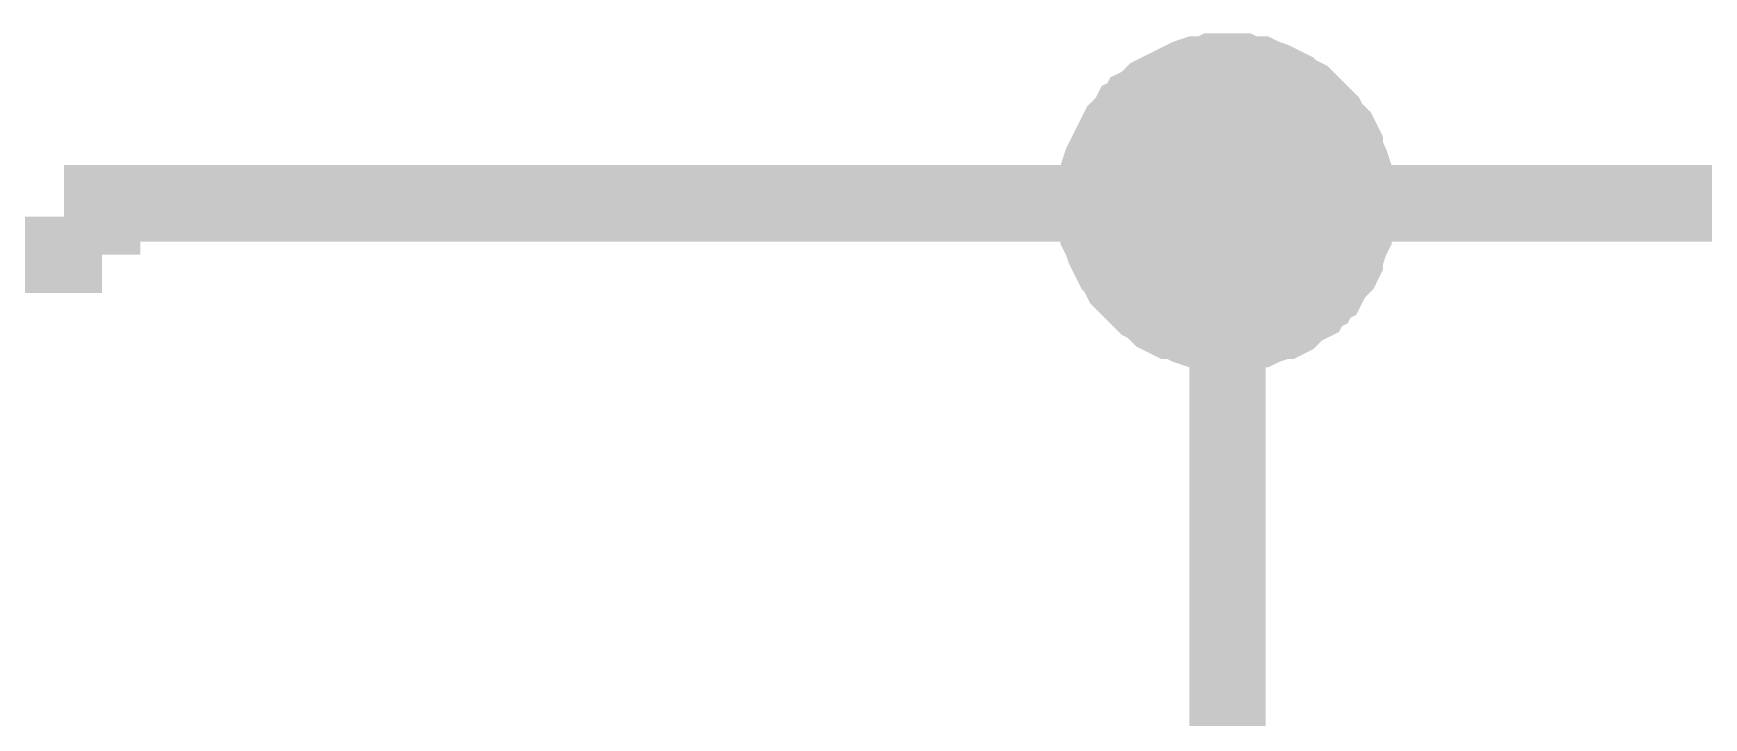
# Model space of a CAD drawing. Header units: millimetres. Extents: x 0 to 394, y 0 to 282.
# Drawn here: x 200.05 to 206.6, y 148.34 to 151.03 of the extents above; entities that cross this region are included whole.
import ezdxf

# ---------------------------------------------------------------- set-up
doc = ezdxf.new("R2010")
doc.units = ezdxf.units.MM
doc.layers.add('Sheet', color=255, linetype='Continuous')

msp = doc.modelspace()

# ---------------------------------------------------------------- linework, layer by layer
at = {"layer": 'Sheet'}
for points, const_width in [([(204.2173, 150.359), (204.2173, 150.3815), (204.2173, 150.4152), (204.2285, 150.4376), (204.2285, 150.4601), (204.2285, 150.4826), (204.2397, 150.5162), (204.251, 150.5387), (204.2622, 150.5612), (204.2734, 150.5836), (204.2847, 150.6061), (204.2959, 150.6286), (204.3071, 150.651), (204.3184, 150.6622), (204.3408, 150.6847), (204.352, 150.7072), (204.3745, 150.7184), (204.3857, 150.7409), (204.4082, 150.7521), (204.4307, 150.7746), (204.4419, 150.7858), (204.4643, 150.797), (204.4868, 150.8083), (204.5093, 150.8195), (204.5317, 150.8307), (204.5542, 150.8419), (204.5767, 150.8532), (204.6103, 150.8644), (204.6328, 150.8644), (204.6553, 150.8644), (204.6777, 150.8756), (204.7114, 150.8756), (204.7339, 150.8756)], 0.2997), ([(204.2173, 150.359), (204.2173, 150.3815), (204.2173, 150.4152), (204.2285, 150.4376), (204.2285, 150.4601), (204.2285, 150.4826), (204.2397, 150.5162), (204.251, 150.5387), (204.2622, 150.5612), (204.2734, 150.5836), (204.2847, 150.6061), (204.2959, 150.6286), (204.3071, 150.651), (204.3184, 150.6622), (204.3408, 150.6847), (204.352, 150.7072), (204.3745, 150.7184), (204.3857, 150.7409), (204.4082, 150.7521), (204.4307, 150.7746), (204.4419, 150.7858), (204.4643, 150.797), (204.4868, 150.8083), (204.5093, 150.8195), (204.5317, 150.8307), (204.5542, 150.8419), (204.5767, 150.8532), (204.6103, 150.8644), (204.6328, 150.8644), (204.6553, 150.8644), (204.6777, 150.8756), (204.7114, 150.8756), (204.7339, 150.8756)], 0.2997), ([(204.2173, 150.359), (204.2173, 150.3815), (204.2173, 150.4152), (204.2285, 150.4376), (204.2285, 150.4601), (204.2285, 150.4826), (204.2397, 150.5162), (204.251, 150.5387), (204.2622, 150.5612), (204.2734, 150.5836), (204.2847, 150.6061), (204.2959, 150.6286), (204.3071, 150.651), (204.3184, 150.6622), (204.3408, 150.6847), (204.352, 150.7072), (204.3745, 150.7184), (204.3857, 150.7409), (204.4082, 150.7521), (204.4307, 150.7746), (204.4419, 150.7858), (204.4643, 150.797), (204.4868, 150.8083), (204.5093, 150.8195), (204.5317, 150.8307), (204.5542, 150.8419), (204.5767, 150.8532), (204.6103, 150.8644), (204.6328, 150.8644), (204.6553, 150.8644), (204.6777, 150.8756), (204.7114, 150.8756), (204.7339, 150.8756)], 0.2997), ([(204.2173, 150.359), (204.2173, 150.3815), (204.2173, 150.4152), (204.2285, 150.4376), (204.2285, 150.4601), (204.2285, 150.4826), (204.2397, 150.5162), (204.251, 150.5387), (204.2622, 150.5612), (204.2734, 150.5836), (204.2847, 150.6061), (204.2959, 150.6286), (204.3071, 150.651), (204.3184, 150.6622), (204.3408, 150.6847), (204.352, 150.7072), (204.3745, 150.7184), (204.3857, 150.7409), (204.4082, 150.7521), (204.4307, 150.7746), (204.4419, 150.7858), (204.4643, 150.797), (204.4868, 150.8083), (204.5093, 150.8195), (204.5317, 150.8307), (204.5542, 150.8419), (204.5767, 150.8532), (204.6103, 150.8644), (204.6328, 150.8644), (204.6553, 150.8644), (204.6777, 150.8756), (204.7114, 150.8756), (204.7339, 150.8756)], 0.2997), ([(204.7339, 150.8756), (204.7339, 150.8756)], 0.2997), ([(204.7339, 150.8756), (204.7563, 150.8756), (204.79, 150.8756), (204.8125, 150.8644), (204.835, 150.8644), (204.8574, 150.8644), (204.8799, 150.8532), (204.9136, 150.8419), (204.936, 150.8307), (204.9585, 150.8195), (204.981, 150.8083), (204.9922, 150.797), (205.0146, 150.7858), (205.0371, 150.7746), (205.0596, 150.7521), (205.0708, 150.7409), (205.0933, 150.7184), (205.1045, 150.7072), (205.127, 150.6847), (205.1382, 150.6622), (205.1494, 150.651), (205.1719, 150.6286), (205.1831, 150.6061), (205.1943, 150.5836), (205.1943, 150.5612), (205.2056, 150.5387), (205.2168, 150.5162), (205.228, 150.4826), (205.228, 150.4601), (205.228, 150.4376), (205.2393, 150.4152), (205.2393, 150.3815), (205.2393, 150.359)], 0.2997), ([(204.7339, 150.8756), (204.7339, 150.8756)], 0.2997), ([(204.7339, 150.8756), (204.7563, 150.8756), (204.79, 150.8756), (204.8125, 150.8644), (204.835, 150.8644), (204.8574, 150.8644), (204.8799, 150.8532), (204.9136, 150.8419), (204.936, 150.8307), (204.9585, 150.8195), (204.981, 150.8083), (204.9922, 150.797), (205.0146, 150.7858), (205.0371, 150.7746), (205.0596, 150.7521), (205.0708, 150.7409), (205.0933, 150.7184), (205.1045, 150.7072), (205.127, 150.6847), (205.1382, 150.6622), (205.1494, 150.651), (205.1719, 150.6286), (205.1831, 150.6061), (205.1943, 150.5836), (205.1943, 150.5612), (205.2056, 150.5387), (205.2168, 150.5162), (205.228, 150.4826), (205.228, 150.4601), (205.228, 150.4376), (205.2393, 150.4152), (205.2393, 150.3815), (205.2393, 150.359)], 0.2997), ([(204.7339, 150.8756), (204.7339, 150.8756)], 0.2997), ([(204.7339, 150.8756), (204.7563, 150.8756), (204.79, 150.8756), (204.8125, 150.8644), (204.835, 150.8644), (204.8574, 150.8644), (204.8799, 150.8532), (204.9136, 150.8419), (204.936, 150.8307), (204.9585, 150.8195), (204.981, 150.8083), (204.9922, 150.797), (205.0146, 150.7858), (205.0371, 150.7746), (205.0596, 150.7521), (205.0708, 150.7409), (205.0933, 150.7184), (205.1045, 150.7072), (205.127, 150.6847), (205.1382, 150.6622), (205.1494, 150.651), (205.1719, 150.6286), (205.1831, 150.6061), (205.1943, 150.5836), (205.1943, 150.5612), (205.2056, 150.5387), (205.2168, 150.5162), (205.228, 150.4826), (205.228, 150.4601), (205.228, 150.4376), (205.2393, 150.4152), (205.2393, 150.3815), (205.2393, 150.359)], 0.2997), ([(204.7339, 150.8756), (204.7339, 150.8756)], 0.2997), ([(204.7339, 150.8756), (204.7563, 150.8756), (204.79, 150.8756), (204.8125, 150.8644), (204.835, 150.8644), (204.8574, 150.8644), (204.8799, 150.8532), (204.9136, 150.8419), (204.936, 150.8307), (204.9585, 150.8195), (204.981, 150.8083), (204.9922, 150.797), (205.0146, 150.7858), (205.0371, 150.7746), (205.0596, 150.7521), (205.0708, 150.7409), (205.0933, 150.7184), (205.1045, 150.7072), (205.127, 150.6847), (205.1382, 150.6622), (205.1494, 150.651), (205.1719, 150.6286), (205.1831, 150.6061), (205.1943, 150.5836), (205.1943, 150.5612), (205.2056, 150.5387), (205.2168, 150.5162), (205.228, 150.4826), (205.228, 150.4601), (205.228, 150.4376), (205.2393, 150.4152), (205.2393, 150.3815), (205.2393, 150.359)], 0.2997), ([(204.2173, 150.359), (204.2173, 150.3815), (204.2173, 150.4152), (204.2285, 150.4376), (204.2285, 150.4601), (204.2285, 150.4826), (204.2397, 150.5162), (204.251, 150.5387), (204.2622, 150.5612), (204.2734, 150.5836), (204.2847, 150.6061), (204.2959, 150.6286), (204.3071, 150.651), (204.3184, 150.6622), (204.3408, 150.6847), (204.352, 150.7072), (204.3745, 150.7184), (204.3857, 150.7409), (204.4082, 150.7521), (204.4307, 150.7746), (204.4419, 150.7858), (204.4643, 150.797), (204.4868, 150.8083), (204.5093, 150.8195), (204.5317, 150.8307), (204.5542, 150.8419), (204.5767, 150.8532), (204.6103, 150.8644), (204.6328, 150.8644), (204.6553, 150.8644), (204.6777, 150.8756), (204.7114, 150.8756), (204.7339, 150.8756)], 0.0991), ([(204.2173, 150.359), (204.2173, 150.3815), (204.2173, 150.4152), (204.2285, 150.4376), (204.2285, 150.4601), (204.2285, 150.4826), (204.2397, 150.5162), (204.251, 150.5387), (204.2622, 150.5612), (204.2734, 150.5836), (204.2847, 150.6061), (204.2959, 150.6286), (204.3071, 150.651), (204.3184, 150.6622), (204.3408, 150.6847), (204.352, 150.7072), (204.3745, 150.7184), (204.3857, 150.7409), (204.4082, 150.7521), (204.4307, 150.7746), (204.4419, 150.7858), (204.4643, 150.797), (204.4868, 150.8083), (204.5093, 150.8195), (204.5317, 150.8307), (204.5542, 150.8419), (204.5767, 150.8532), (204.6103, 150.8644), (204.6328, 150.8644), (204.6553, 150.8644), (204.6777, 150.8756), (204.7114, 150.8756), (204.7339, 150.8756)], 0.0991), ([(204.2173, 150.359), (204.2173, 150.3815), (204.2173, 150.4152), (204.2285, 150.4376), (204.2285, 150.4601), (204.2285, 150.4826), (204.2397, 150.5162), (204.251, 150.5387), (204.2622, 150.5612), (204.2734, 150.5836), (204.2847, 150.6061), (204.2959, 150.6286), (204.3071, 150.651), (204.3184, 150.6622), (204.3408, 150.6847), (204.352, 150.7072), (204.3745, 150.7184), (204.3857, 150.7409), (204.4082, 150.7521), (204.4307, 150.7746), (204.4419, 150.7858), (204.4643, 150.797), (204.4868, 150.8083), (204.5093, 150.8195), (204.5317, 150.8307), (204.5542, 150.8419), (204.5767, 150.8532), (204.6103, 150.8644), (204.6328, 150.8644), (204.6553, 150.8644), (204.6777, 150.8756), (204.7114, 150.8756), (204.7339, 150.8756)], 0.0991), ([(204.2173, 150.359), (204.2173, 150.3815), (204.2173, 150.4152), (204.2285, 150.4376), (204.2285, 150.4601), (204.2285, 150.4826), (204.2397, 150.5162), (204.251, 150.5387), (204.2622, 150.5612), (204.2734, 150.5836), (204.2847, 150.6061), (204.2959, 150.6286), (204.3071, 150.651), (204.3184, 150.6622), (204.3408, 150.6847), (204.352, 150.7072), (204.3745, 150.7184), (204.3857, 150.7409), (204.4082, 150.7521), (204.4307, 150.7746), (204.4419, 150.7858), (204.4643, 150.797), (204.4868, 150.8083), (204.5093, 150.8195), (204.5317, 150.8307), (204.5542, 150.8419), (204.5767, 150.8532), (204.6103, 150.8644), (204.6328, 150.8644), (204.6553, 150.8644), (204.6777, 150.8756), (204.7114, 150.8756), (204.7339, 150.8756)], 0.0991), ([(204.7339, 150.8756), (204.7339, 150.8756)], 0.0991), ([(204.7339, 150.8756), (204.7563, 150.8756), (204.79, 150.8756), (204.8125, 150.8644), (204.835, 150.8644), (204.8574, 150.8644), (204.8799, 150.8532), (204.9136, 150.8419), (204.936, 150.8307), (204.9585, 150.8195), (204.981, 150.8083), (204.9922, 150.797), (205.0146, 150.7858), (205.0371, 150.7746), (205.0596, 150.7521), (205.0708, 150.7409), (205.0933, 150.7184), (205.1045, 150.7072), (205.127, 150.6847), (205.1382, 150.6622), (205.1494, 150.651), (205.1719, 150.6286), (205.1831, 150.6061), (205.1943, 150.5836), (205.1943, 150.5612), (205.2056, 150.5387), (205.2168, 150.5162), (205.228, 150.4826), (205.228, 150.4601), (205.228, 150.4376), (205.2393, 150.4152), (205.2393, 150.3815), (205.2393, 150.359)], 0.0991), ([(204.7339, 150.8756), (204.7339, 150.8756)], 0.0991), ([(204.7339, 150.8756), (204.7563, 150.8756), (204.79, 150.8756), (204.8125, 150.8644), (204.835, 150.8644), (204.8574, 150.8644), (204.8799, 150.8532), (204.9136, 150.8419), (204.936, 150.8307), (204.9585, 150.8195), (204.981, 150.8083), (204.9922, 150.797), (205.0146, 150.7858), (205.0371, 150.7746), (205.0596, 150.7521), (205.0708, 150.7409), (205.0933, 150.7184), (205.1045, 150.7072), (205.127, 150.6847), (205.1382, 150.6622), (205.1494, 150.651), (205.1719, 150.6286), (205.1831, 150.6061), (205.1943, 150.5836), (205.1943, 150.5612), (205.2056, 150.5387), (205.2168, 150.5162), (205.228, 150.4826), (205.228, 150.4601), (205.228, 150.4376), (205.2393, 150.4152), (205.2393, 150.3815), (205.2393, 150.359)], 0.0991), ([(204.7339, 150.8756), (204.7339, 150.8756)], 0.0991), ([(204.7339, 150.8756), (204.7563, 150.8756), (204.79, 150.8756), (204.8125, 150.8644), (204.835, 150.8644), (204.8574, 150.8644), (204.8799, 150.8532), (204.9136, 150.8419), (204.936, 150.8307), (204.9585, 150.8195), (204.981, 150.8083), (204.9922, 150.797), (205.0146, 150.7858), (205.0371, 150.7746), (205.0596, 150.7521), (205.0708, 150.7409), (205.0933, 150.7184), (205.1045, 150.7072), (205.127, 150.6847), (205.1382, 150.6622), (205.1494, 150.651), (205.1719, 150.6286), (205.1831, 150.6061), (205.1943, 150.5836), (205.1943, 150.5612), (205.2056, 150.5387), (205.2168, 150.5162), (205.228, 150.4826), (205.228, 150.4601), (205.228, 150.4376), (205.2393, 150.4152), (205.2393, 150.3815), (205.2393, 150.359)], 0.0991), ([(204.7339, 150.8756), (204.7339, 150.8756)], 0.0991), ([(204.7339, 150.8756), (204.7563, 150.8756), (204.79, 150.8756), (204.8125, 150.8644), (204.835, 150.8644), (204.8574, 150.8644), (204.8799, 150.8532), (204.9136, 150.8419), (204.936, 150.8307), (204.9585, 150.8195), (204.981, 150.8083), (204.9922, 150.797), (205.0146, 150.7858), (205.0371, 150.7746), (205.0596, 150.7521), (205.0708, 150.7409), (205.0933, 150.7184), (205.1045, 150.7072), (205.127, 150.6847), (205.1382, 150.6622), (205.1494, 150.651), (205.1719, 150.6286), (205.1831, 150.6061), (205.1943, 150.5836), (205.1943, 150.5612), (205.2056, 150.5387), (205.2168, 150.5162), (205.228, 150.4826), (205.228, 150.4601), (205.228, 150.4376), (205.2393, 150.4152), (205.2393, 150.3815), (205.2393, 150.359)], 0.0991), ([(200.3203, 147.6187), (204.7339, 147.6187), (204.7339, 150.359)], 0.2997), ([(209.3047, 150.359), (204.7339, 150.359), (200.3203, 150.359), (200.3203, 150.1569)], 0.2997), ([(204.7339, 149.8536), (204.7114, 149.8536), (204.6777, 149.8536), (204.6553, 149.8649), (204.6328, 149.8649), (204.6103, 149.8649), (204.5767, 149.8761), (204.5542, 149.8873), (204.5317, 149.8985), (204.5093, 149.8985), (204.4868, 149.9098), (204.4643, 149.921), (204.4419, 149.9435), (204.4307, 149.9547), (204.4082, 149.9659), (204.3857, 149.9884), (204.3745, 149.9996), (204.352, 150.0221), (204.3408, 150.0333), (204.3184, 150.0558), (204.3071, 150.0782), (204.2959, 150.1007), (204.2847, 150.1119), (204.2734, 150.1344), (204.2622, 150.1569), (204.251, 150.1793), (204.2397, 150.213), (204.2285, 150.2355), (204.2285, 150.2579), (204.2285, 150.2804), (204.2173, 150.3029), (204.2173, 150.3366), (204.2173, 150.359)], 0.2997), ([(204.2173, 150.359), (204.2173, 150.359)], 0.2997), ([(204.7339, 149.8536), (204.7114, 149.8536), (204.6777, 149.8536), (204.6553, 149.8649), (204.6328, 149.8649), (204.6103, 149.8649), (204.5767, 149.8761), (204.5542, 149.8873), (204.5317, 149.8985), (204.5093, 149.8985), (204.4868, 149.9098), (204.4643, 149.921), (204.4419, 149.9435), (204.4307, 149.9547), (204.4082, 149.9659), (204.3857, 149.9884), (204.3745, 149.9996), (204.352, 150.0221), (204.3408, 150.0333), (204.3184, 150.0558), (204.3071, 150.0782), (204.2959, 150.1007), (204.2847, 150.1119), (204.2734, 150.1344), (204.2622, 150.1569), (204.251, 150.1793), (204.2397, 150.213), (204.2285, 150.2355), (204.2285, 150.2579), (204.2285, 150.2804), (204.2173, 150.3029), (204.2173, 150.3366), (204.2173, 150.359)], 0.2997), ([(204.2173, 150.359), (204.2173, 150.359)], 0.2997), ([(204.7339, 149.8536), (204.7114, 149.8536), (204.6777, 149.8536), (204.6553, 149.8649), (204.6328, 149.8649), (204.6103, 149.8649), (204.5767, 149.8761), (204.5542, 149.8873), (204.5317, 149.8985), (204.5093, 149.8985), (204.4868, 149.9098), (204.4643, 149.921), (204.4419, 149.9435), (204.4307, 149.9547), (204.4082, 149.9659), (204.3857, 149.9884), (204.3745, 149.9996), (204.352, 150.0221), (204.3408, 150.0333), (204.3184, 150.0558), (204.3071, 150.0782), (204.2959, 150.1007), (204.2847, 150.1119), (204.2734, 150.1344), (204.2622, 150.1569), (204.251, 150.1793), (204.2397, 150.213), (204.2285, 150.2355), (204.2285, 150.2579), (204.2285, 150.2804), (204.2173, 150.3029), (204.2173, 150.3366), (204.2173, 150.359)], 0.2997), ([(204.2173, 150.359), (204.2173, 150.359)], 0.2997), ([(204.7339, 149.8536), (204.7114, 149.8536), (204.6777, 149.8536), (204.6553, 149.8649), (204.6328, 149.8649), (204.6103, 149.8649), (204.5767, 149.8761), (204.5542, 149.8873), (204.5317, 149.8985), (204.5093, 149.8985), (204.4868, 149.9098), (204.4643, 149.921), (204.4419, 149.9435), (204.4307, 149.9547), (204.4082, 149.9659), (204.3857, 149.9884), (204.3745, 149.9996), (204.352, 150.0221), (204.3408, 150.0333), (204.3184, 150.0558), (204.3071, 150.0782), (204.2959, 150.1007), (204.2847, 150.1119), (204.2734, 150.1344), (204.2622, 150.1569), (204.251, 150.1793), (204.2397, 150.213), (204.2285, 150.2355), (204.2285, 150.2579), (204.2285, 150.2804), (204.2173, 150.3029), (204.2173, 150.3366), (204.2173, 150.359)], 0.2997), ([(204.2173, 150.359), (204.2173, 150.359)], 0.2997), ([(205.2393, 150.359), (205.2393, 150.3366), (205.2393, 150.3029), (205.228, 150.2804), (205.228, 150.2579), (205.228, 150.2355), (205.2168, 150.213), (205.2056, 150.1793), (205.1943, 150.1569), (205.1943, 150.1344), (205.1831, 150.1119), (205.1719, 150.1007), (205.1494, 150.0782), (205.1382, 150.0558), (205.127, 150.0333), (205.1045, 150.0221), (205.0933, 149.9996), (205.0708, 149.9884), (205.0596, 149.9659), (205.0371, 149.9547), (205.0146, 149.9435), (204.9922, 149.921), (204.981, 149.9098), (204.9585, 149.8985), (204.936, 149.8985), (204.9136, 149.8873), (204.8799, 149.8761), (204.8574, 149.8649), (204.835, 149.8649), (204.8125, 149.8649), (204.79, 149.8536), (204.7563, 149.8536), (204.7339, 149.8536)], 0.2997), ([(205.2393, 150.359), (205.2393, 150.3366), (205.2393, 150.3029), (205.228, 150.2804), (205.228, 150.2579), (205.228, 150.2355), (205.2168, 150.213), (205.2056, 150.1793), (205.1943, 150.1569), (205.1943, 150.1344), (205.1831, 150.1119), (205.1719, 150.1007), (205.1494, 150.0782), (205.1382, 150.0558), (205.127, 150.0333), (205.1045, 150.0221), (205.0933, 149.9996), (205.0708, 149.9884), (205.0596, 149.9659), (205.0371, 149.9547), (205.0146, 149.9435), (204.9922, 149.921), (204.981, 149.9098), (204.9585, 149.8985), (204.936, 149.8985), (204.9136, 149.8873), (204.8799, 149.8761), (204.8574, 149.8649), (204.835, 149.8649), (204.8125, 149.8649), (204.79, 149.8536), (204.7563, 149.8536), (204.7339, 149.8536)], 0.2997), ([(205.2393, 150.359), (205.2393, 150.3366), (205.2393, 150.3029), (205.228, 150.2804), (205.228, 150.2579), (205.228, 150.2355), (205.2168, 150.213), (205.2056, 150.1793), (205.1943, 150.1569), (205.1943, 150.1344), (205.1831, 150.1119), (205.1719, 150.1007), (205.1494, 150.0782), (205.1382, 150.0558), (205.127, 150.0333), (205.1045, 150.0221), (205.0933, 149.9996), (205.0708, 149.9884), (205.0596, 149.9659), (205.0371, 149.9547), (205.0146, 149.9435), (204.9922, 149.921), (204.981, 149.9098), (204.9585, 149.8985), (204.936, 149.8985), (204.9136, 149.8873), (204.8799, 149.8761), (204.8574, 149.8649), (204.835, 149.8649), (204.8125, 149.8649), (204.79, 149.8536), (204.7563, 149.8536), (204.7339, 149.8536)], 0.2997), ([(205.2393, 150.359), (205.2393, 150.3366), (205.2393, 150.3029), (205.228, 150.2804), (205.228, 150.2579), (205.228, 150.2355), (205.2168, 150.213), (205.2056, 150.1793), (205.1943, 150.1569), (205.1943, 150.1344), (205.1831, 150.1119), (205.1719, 150.1007), (205.1494, 150.0782), (205.1382, 150.0558), (205.127, 150.0333), (205.1045, 150.0221), (205.0933, 149.9996), (205.0708, 149.9884), (205.0596, 149.9659), (205.0371, 149.9547), (205.0146, 149.9435), (204.9922, 149.921), (204.981, 149.9098), (204.9585, 149.8985), (204.936, 149.8985), (204.9136, 149.8873), (204.8799, 149.8761), (204.8574, 149.8649), (204.835, 149.8649), (204.8125, 149.8649), (204.79, 149.8536), (204.7563, 149.8536), (204.7339, 149.8536)], 0.2997), ([(205.2393, 150.359), (205.2393, 150.359), (205.2393, 150.359), (205.2393, 150.359), (205.2393, 150.359), (205.2393, 150.359), (205.2393, 150.359), (205.2393, 150.359), (205.2393, 150.359), (205.2393, 150.359), (205.2393, 150.359), (205.2393, 150.359), (205.2393, 150.359), (205.2393, 150.359), (205.2393, 150.359), (205.2393, 150.359), (205.2393, 150.359), (205.2393, 150.359), (205.2393, 150.359), (205.2393, 150.359), (205.2393, 150.359), (205.2393, 150.359), (205.2393, 150.359), (205.2393, 150.359), (205.2393, 150.359), (205.2393, 150.359), (205.2393, 150.359), (205.2393, 150.359), (205.2393, 150.359), (205.2393, 150.359), (205.2393, 150.359), (205.2393, 150.359), (205.2393, 150.359)], 0.2997), ([(205.2393, 150.359), (205.2393, 150.359)], 0.2997), ([(205.2393, 150.359), (205.2393, 150.359), (205.2393, 150.359), (205.2393, 150.359), (205.2393, 150.359), (205.2393, 150.359), (205.2393, 150.359), (205.2393, 150.359), (205.2393, 150.359), (205.2393, 150.359), (205.2393, 150.359), (205.2393, 150.359), (205.2393, 150.359), (205.2393, 150.359), (205.2393, 150.359), (205.2393, 150.359), (205.2393, 150.359), (205.2393, 150.359), (205.2393, 150.359), (205.2393, 150.359), (205.2393, 150.359), (205.2393, 150.359), (205.2393, 150.359), (205.2393, 150.359), (205.2393, 150.359), (205.2393, 150.359), (205.2393, 150.359), (205.2393, 150.359), (205.2393, 150.359), (205.2393, 150.359), (205.2393, 150.359), (205.2393, 150.359), (205.2393, 150.359)], 0.2997), ([(205.2393, 150.359), (205.2393, 150.359)], 0.2997), ([(205.2393, 150.359), (205.2393, 150.359), (205.2393, 150.359), (205.2393, 150.359), (205.2393, 150.359), (205.2393, 150.359), (205.2393, 150.359), (205.2393, 150.359), (205.2393, 150.359), (205.2393, 150.359), (205.2393, 150.359), (205.2393, 150.359), (205.2393, 150.359), (205.2393, 150.359), (205.2393, 150.359), (205.2393, 150.359), (205.2393, 150.359), (205.2393, 150.359), (205.2393, 150.359), (205.2393, 150.359), (205.2393, 150.359), (205.2393, 150.359), (205.2393, 150.359), (205.2393, 150.359), (205.2393, 150.359), (205.2393, 150.359), (205.2393, 150.359), (205.2393, 150.359), (205.2393, 150.359), (205.2393, 150.359), (205.2393, 150.359), (205.2393, 150.359), (205.2393, 150.359)], 0.2997), ([(205.2393, 150.359), (205.2393, 150.359)], 0.2997), ([(205.2393, 150.359), (205.2393, 150.359), (205.2393, 150.359), (205.2393, 150.359), (205.2393, 150.359), (205.2393, 150.359), (205.2393, 150.359), (205.2393, 150.359), (205.2393, 150.359), (205.2393, 150.359), (205.2393, 150.359), (205.2393, 150.359), (205.2393, 150.359), (205.2393, 150.359), (205.2393, 150.359), (205.2393, 150.359), (205.2393, 150.359), (205.2393, 150.359), (205.2393, 150.359), (205.2393, 150.359), (205.2393, 150.359), (205.2393, 150.359), (205.2393, 150.359), (205.2393, 150.359), (205.2393, 150.359), (205.2393, 150.359), (205.2393, 150.359), (205.2393, 150.359), (205.2393, 150.359), (205.2393, 150.359), (205.2393, 150.359), (205.2393, 150.359), (205.2393, 150.359)], 0.2997), ([(205.2393, 150.359), (205.2393, 150.359)], 0.2997), ([(204.7339, 149.8536), (204.7114, 149.8536), (204.6777, 149.8536), (204.6553, 149.8649), (204.6328, 149.8649), (204.6103, 149.8649), (204.5767, 149.8761), (204.5542, 149.8873), (204.5317, 149.8985), (204.5093, 149.8985), (204.4868, 149.9098), (204.4643, 149.921), (204.4419, 149.9435), (204.4307, 149.9547), (204.4082, 149.9659), (204.3857, 149.9884), (204.3745, 149.9996), (204.352, 150.0221), (204.3408, 150.0333), (204.3184, 150.0558), (204.3071, 150.0782), (204.2959, 150.1007), (204.2847, 150.1119), (204.2734, 150.1344), (204.2622, 150.1569), (204.251, 150.1793), (204.2397, 150.213), (204.2285, 150.2355), (204.2285, 150.2579), (204.2285, 150.2804), (204.2173, 150.3029), (204.2173, 150.3366), (204.2173, 150.359)], 0.0991), ([(204.2173, 150.359), (204.2173, 150.359)], 0.0991), ([(204.7339, 149.8536), (204.7114, 149.8536), (204.6777, 149.8536), (204.6553, 149.8649), (204.6328, 149.8649), (204.6103, 149.8649), (204.5767, 149.8761), (204.5542, 149.8873), (204.5317, 149.8985), (204.5093, 149.8985), (204.4868, 149.9098), (204.4643, 149.921), (204.4419, 149.9435), (204.4307, 149.9547), (204.4082, 149.9659), (204.3857, 149.9884), (204.3745, 149.9996), (204.352, 150.0221), (204.3408, 150.0333), (204.3184, 150.0558), (204.3071, 150.0782), (204.2959, 150.1007), (204.2847, 150.1119), (204.2734, 150.1344), (204.2622, 150.1569), (204.251, 150.1793), (204.2397, 150.213), (204.2285, 150.2355), (204.2285, 150.2579), (204.2285, 150.2804), (204.2173, 150.3029), (204.2173, 150.3366), (204.2173, 150.359)], 0.0991), ([(204.2173, 150.359), (204.2173, 150.359)], 0.0991), ([(204.7339, 149.8536), (204.7114, 149.8536), (204.6777, 149.8536), (204.6553, 149.8649), (204.6328, 149.8649), (204.6103, 149.8649), (204.5767, 149.8761), (204.5542, 149.8873), (204.5317, 149.8985), (204.5093, 149.8985), (204.4868, 149.9098), (204.4643, 149.921), (204.4419, 149.9435), (204.4307, 149.9547), (204.4082, 149.9659), (204.3857, 149.9884), (204.3745, 149.9996), (204.352, 150.0221), (204.3408, 150.0333), (204.3184, 150.0558), (204.3071, 150.0782), (204.2959, 150.1007), (204.2847, 150.1119), (204.2734, 150.1344), (204.2622, 150.1569), (204.251, 150.1793), (204.2397, 150.213), (204.2285, 150.2355), (204.2285, 150.2579), (204.2285, 150.2804), (204.2173, 150.3029), (204.2173, 150.3366), (204.2173, 150.359)], 0.0991), ([(204.2173, 150.359), (204.2173, 150.359)], 0.0991), ([(204.7339, 149.8536), (204.7114, 149.8536), (204.6777, 149.8536), (204.6553, 149.8649), (204.6328, 149.8649), (204.6103, 149.8649), (204.5767, 149.8761), (204.5542, 149.8873), (204.5317, 149.8985), (204.5093, 149.8985), (204.4868, 149.9098), (204.4643, 149.921), (204.4419, 149.9435), (204.4307, 149.9547), (204.4082, 149.9659), (204.3857, 149.9884), (204.3745, 149.9996), (204.352, 150.0221), (204.3408, 150.0333), (204.3184, 150.0558), (204.3071, 150.0782), (204.2959, 150.1007), (204.2847, 150.1119), (204.2734, 150.1344), (204.2622, 150.1569), (204.251, 150.1793), (204.2397, 150.213), (204.2285, 150.2355), (204.2285, 150.2579), (204.2285, 150.2804), (204.2173, 150.3029), (204.2173, 150.3366), (204.2173, 150.359)], 0.0991), ([(204.2173, 150.359), (204.2173, 150.359)], 0.0991), ([(205.2393, 150.359), (205.2393, 150.3366), (205.2393, 150.3029), (205.228, 150.2804), (205.228, 150.2579), (205.228, 150.2355), (205.2168, 150.213), (205.2056, 150.1793), (205.1943, 150.1569), (205.1943, 150.1344), (205.1831, 150.1119), (205.1719, 150.1007), (205.1494, 150.0782), (205.1382, 150.0558), (205.127, 150.0333), (205.1045, 150.0221), (205.0933, 149.9996), (205.0708, 149.9884), (205.0596, 149.9659), (205.0371, 149.9547), (205.0146, 149.9435), (204.9922, 149.921), (204.981, 149.9098), (204.9585, 149.8985), (204.936, 149.8985), (204.9136, 149.8873), (204.8799, 149.8761), (204.8574, 149.8649), (204.835, 149.8649), (204.8125, 149.8649), (204.79, 149.8536), (204.7563, 149.8536), (204.7339, 149.8536)], 0.0991), ([(205.2393, 150.359), (205.2393, 150.3366), (205.2393, 150.3029), (205.228, 150.2804), (205.228, 150.2579), (205.228, 150.2355), (205.2168, 150.213), (205.2056, 150.1793), (205.1943, 150.1569), (205.1943, 150.1344), (205.1831, 150.1119), (205.1719, 150.1007), (205.1494, 150.0782), (205.1382, 150.0558), (205.127, 150.0333), (205.1045, 150.0221), (205.0933, 149.9996), (205.0708, 149.9884), (205.0596, 149.9659), (205.0371, 149.9547), (205.0146, 149.9435), (204.9922, 149.921), (204.981, 149.9098), (204.9585, 149.8985), (204.936, 149.8985), (204.9136, 149.8873), (204.8799, 149.8761), (204.8574, 149.8649), (204.835, 149.8649), (204.8125, 149.8649), (204.79, 149.8536), (204.7563, 149.8536), (204.7339, 149.8536)], 0.0991), ([(205.2393, 150.359), (205.2393, 150.3366), (205.2393, 150.3029), (205.228, 150.2804), (205.228, 150.2579), (205.228, 150.2355), (205.2168, 150.213), (205.2056, 150.1793), (205.1943, 150.1569), (205.1943, 150.1344), (205.1831, 150.1119), (205.1719, 150.1007), (205.1494, 150.0782), (205.1382, 150.0558), (205.127, 150.0333), (205.1045, 150.0221), (205.0933, 149.9996), (205.0708, 149.9884), (205.0596, 149.9659), (205.0371, 149.9547), (205.0146, 149.9435), (204.9922, 149.921), (204.981, 149.9098), (204.9585, 149.8985), (204.936, 149.8985), (204.9136, 149.8873), (204.8799, 149.8761), (204.8574, 149.8649), (204.835, 149.8649), (204.8125, 149.8649), (204.79, 149.8536), (204.7563, 149.8536), (204.7339, 149.8536)], 0.0991), ([(205.2393, 150.359), (205.2393, 150.3366), (205.2393, 150.3029), (205.228, 150.2804), (205.228, 150.2579), (205.228, 150.2355), (205.2168, 150.213), (205.2056, 150.1793), (205.1943, 150.1569), (205.1943, 150.1344), (205.1831, 150.1119), (205.1719, 150.1007), (205.1494, 150.0782), (205.1382, 150.0558), (205.127, 150.0333), (205.1045, 150.0221), (205.0933, 149.9996), (205.0708, 149.9884), (205.0596, 149.9659), (205.0371, 149.9547), (205.0146, 149.9435), (204.9922, 149.921), (204.981, 149.9098), (204.9585, 149.8985), (204.936, 149.8985), (204.9136, 149.8873), (204.8799, 149.8761), (204.8574, 149.8649), (204.835, 149.8649), (204.8125, 149.8649), (204.79, 149.8536), (204.7563, 149.8536), (204.7339, 149.8536)], 0.0991), ([(205.2393, 150.359), (205.2393, 150.359), (205.2393, 150.359), (205.2393, 150.359), (205.2393, 150.359), (205.2393, 150.359), (205.2393, 150.359), (205.2393, 150.359), (205.2393, 150.359), (205.2393, 150.359), (205.2393, 150.359), (205.2393, 150.359), (205.2393, 150.359), (205.2393, 150.359), (205.2393, 150.359), (205.2393, 150.359), (205.2393, 150.359), (205.2393, 150.359), (205.2393, 150.359), (205.2393, 150.359), (205.2393, 150.359), (205.2393, 150.359), (205.2393, 150.359), (205.2393, 150.359), (205.2393, 150.359), (205.2393, 150.359), (205.2393, 150.359), (205.2393, 150.359), (205.2393, 150.359), (205.2393, 150.359), (205.2393, 150.359), (205.2393, 150.359), (205.2393, 150.359)], 0.0991), ([(205.2393, 150.359), (205.2393, 150.359)], 0.0991), ([(205.2393, 150.359), (205.2393, 150.359), (205.2393, 150.359), (205.2393, 150.359), (205.2393, 150.359), (205.2393, 150.359), (205.2393, 150.359), (205.2393, 150.359), (205.2393, 150.359), (205.2393, 150.359), (205.2393, 150.359), (205.2393, 150.359), (205.2393, 150.359), (205.2393, 150.359), (205.2393, 150.359), (205.2393, 150.359), (205.2393, 150.359), (205.2393, 150.359), (205.2393, 150.359), (205.2393, 150.359), (205.2393, 150.359), (205.2393, 150.359), (205.2393, 150.359), (205.2393, 150.359), (205.2393, 150.359), (205.2393, 150.359), (205.2393, 150.359), (205.2393, 150.359), (205.2393, 150.359), (205.2393, 150.359), (205.2393, 150.359), (205.2393, 150.359), (205.2393, 150.359)], 0.0991), ([(205.2393, 150.359), (205.2393, 150.359)], 0.0991), ([(205.2393, 150.359), (205.2393, 150.359), (205.2393, 150.359), (205.2393, 150.359), (205.2393, 150.359), (205.2393, 150.359), (205.2393, 150.359), (205.2393, 150.359), (205.2393, 150.359), (205.2393, 150.359), (205.2393, 150.359), (205.2393, 150.359), (205.2393, 150.359), (205.2393, 150.359), (205.2393, 150.359), (205.2393, 150.359), (205.2393, 150.359), (205.2393, 150.359), (205.2393, 150.359), (205.2393, 150.359), (205.2393, 150.359), (205.2393, 150.359), (205.2393, 150.359), (205.2393, 150.359), (205.2393, 150.359), (205.2393, 150.359), (205.2393, 150.359), (205.2393, 150.359), (205.2393, 150.359), (205.2393, 150.359), (205.2393, 150.359), (205.2393, 150.359), (205.2393, 150.359)], 0.0991), ([(205.2393, 150.359), (205.2393, 150.359)], 0.0991), ([(205.2393, 150.359), (205.2393, 150.359), (205.2393, 150.359), (205.2393, 150.359), (205.2393, 150.359), (205.2393, 150.359), (205.2393, 150.359), (205.2393, 150.359), (205.2393, 150.359), (205.2393, 150.359), (205.2393, 150.359), (205.2393, 150.359), (205.2393, 150.359), (205.2393, 150.359), (205.2393, 150.359), (205.2393, 150.359), (205.2393, 150.359), (205.2393, 150.359), (205.2393, 150.359), (205.2393, 150.359), (205.2393, 150.359), (205.2393, 150.359), (205.2393, 150.359), (205.2393, 150.359), (205.2393, 150.359), (205.2393, 150.359), (205.2393, 150.359), (205.2393, 150.359), (205.2393, 150.359), (205.2393, 150.359), (205.2393, 150.359), (205.2393, 150.359), (205.2393, 150.359)], 0.0991), ([(205.2393, 150.359), (205.2393, 150.359)], 0.0991), ([(195.244, 150.1569), (200.3203, 150.1569)], 0.2997)]:
    msp.add_lwpolyline(points, dxfattribs=dict(at, const_width=const_width))
at = {"layer": 'Sheet', "const_width": 0.508}
msp.add_lwpolyline([(204.47, 150.368, 1), (204.978, 150.368, 1)], format="xyb", close=True, dxfattribs=at)

doc.saveas('drawing.dxf')
